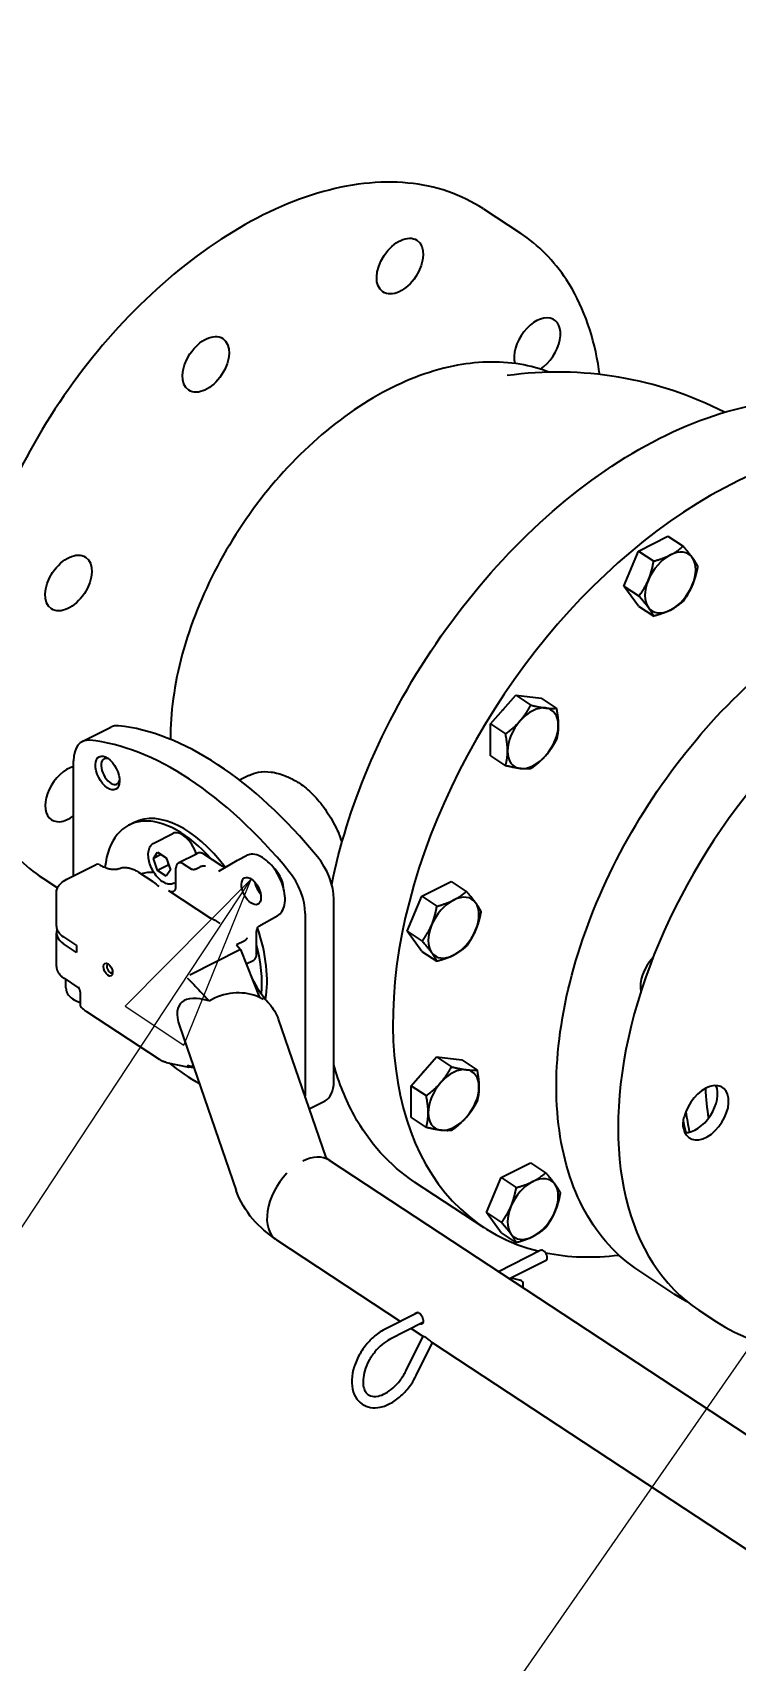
# Model space of a CAD drawing. Header units: millimetres. Extents: x 0 to 14850, y -38768 to 10500.
# Drawn here: x 5028 to 5278, y 4926 to 5505 of the extents above; entities that cross this region are included whole.
import ezdxf

# ---------------------------------------------------------------- set-up
doc = ezdxf.new("R2010")
doc.units = ezdxf.units.MM
doc.header["$LTSCALE"] = 25
for name, color, linetype, lineweight in [('Dimension', 7, 'Continuous', 18), ('Symbol', 7, 'Continuous', 18), ('Visible', 7, 'Continuous', 25)]:
    doc.layers.add(name, color=color, linetype=linetype, lineweight=lineweight)
doc.styles.add('Title', font='arial.ttf')
doc.dimstyles.new('Default - Method 2b', dxfattribs={"dimscale": 25, "dimtxt": 3, "dimasz": 2.5, "dimexe": 3, "dimexo": 0.5, "dimgap": 0.7, "dimtad": 0, "dimtoh": 1, "dimdec": 1, "dimrnd": 1e-08, "dimtxsty": 'Title', "dimcen": 0.09, "dimdle": 10, "dimclrd": 256, "dimclre": 256, "dimclrt": 7, "dimadec": 0, "dimazin": 2, "dimtfac": 0.833333, "dimtdec": 1, "dimtmove": 0, "dimatfit": 3, "dimfxl": 1, "dimtolj": 1, "dimlwd": -1, "dimlwe": -1, "dimarcsym": 0})

# ---------------------------------------------------------------- blocks, each defined once
blk = doc.blocks.new('Balloon3')
at = {"layer": 'Symbol'}
for p, q in [((204.213, 208.156), (202.419, 206.345)), ((202.836, 206.07), (204.213, 208.156)), ((203.253, 205.794), (204.213, 208.156)), ((202.419, 206.345), (203.253, 205.794)), ((202.836, 206.07), (181.07, 173.081))]:
    blk.add_line(p, q, dxfattribs=at)
at = {"layer": 'Symbol', "flags": 128}
blk.add_lwpolyline([(203.253, 205.794), (204.213, 208.156), (202.419, 206.345), (203.253, 205.794)], dxfattribs=at)
at = {"layer": 'Symbol'}
blk.add_solid([(203.253, 205.794), (204.213, 208.156), (202.419, 206.345), (203.253, 205.794)], dxfattribs=at)
blk = doc.blocks.new('Balloon4')
at = {"layer": 'Symbol'}
blk.add_line((213.565, 204.766), (181.143, 158.091), dxfattribs=at)
blk = doc.blocks.new('*D49')
at = {"layer": 'Defpoints', "color": 0, "transparency": 16777216}
for p in [(4831.73, 7436.95), (822.51, 7008.3), (6810.47, 6798.71), (3823.37, -38768.17)]:
    blk.add_point(p, dxfattribs=at)
at = {"layer": 'Dimension', "transparency": 16777216}
for p, q in [((821.69, 7020.77), (795.27, 7423.8)), ((6811.28, 6811.18), (6851.44, 7423.8))]:
    blk.add_line(p, q, dxfattribs=at)
blk.add_arc((3823.37, -38768.17), 46216.12, 86.326873, 93.673151, dxfattribs=at)
for points in [[(863.22, 7342.61), (861.87, 7363.4), (800.18, 7348.96)], [(6784.84, 7363.4), (6783.5, 7342.62), (6846.54, 7348.96)]]:
    blk.add_solid(points, dxfattribs=at)
at = {"layer": 'Dimension', "color": 7, "transparency": 16777216, "insert": (3778.88, 7465.45), "char_height": 75, "attachment_point": 7, "style": 'Title'}
blk.add_mtext('\\A1;8°', dxfattribs=at)

msp = doc.modelspace()

# ---------------------------------------------------------------- linework, layer by layer
at = {"layer": 'Visible'}
for p, q in [((5187.86, 5442.24), (5201.04, 5433.56)), ((5243.08, 5320.5), (5253.5, 5325.78)), ((5253.5, 5325.78), (5258.86, 5322.25)), ((5237.87, 5308.07), (5243.08, 5320.5)), ((5243.08, 5320.5), (5248.44, 5316.97)), ((5243.08, 5300.91), (5237.87, 5308.07)), ((5237.87, 5308.07), (5243.23, 5304.54)), ((5243.08, 5300.91), (5248.44, 5297.38)), ((5190.4, 5259.05), (5199.42, 5269.27)), ((5199.42, 5269.27), (5208.44, 5268.18)), ((5199.42, 5269.27), (5204.78, 5265.74)), ((5208.44, 5268.18), (5213.8, 5264.65)), ((5045.23, 5252.78), (5055.38, 5257.92)), ((5190.4, 5247.73), (5190.4, 5259.05)), ((5190.4, 5259.05), (5195.76, 5255.52)), ((5042.12, 5205.02), (5042.12, 5245.91)), ((5190.4, 5247.73), (5195.76, 5244.2)), ((5104.48, 5240.77), (5101.14, 5239.07)), ((5063.72, 5224.05), (5061.87, 5223.11)), ((5070.69, 5216.67), (5077.46, 5220.09)), ((5070.51, 5211.16), (5072.03, 5213.42)), ((5073.31, 5212.58), (5070.51, 5211.16)), ((5072.03, 5206.89), (5070.51, 5211.16)), ((5072.03, 5213.42), (5075.07, 5211.41)), ((5075.07, 5211.41), (5076.6, 5207.15)), ((5079.35, 5209.6), (5086.11, 5213.03)), ((5094.6, 5208.71), (5088.47, 5212.74)), ((5100.65, 5210.71), (5103.66, 5212.23)), ((5039.69, 5203.79), (5050.21, 5209.12)), ((5065.24, 5206.34), (5070.35, 5202.98)), ((5075.79, 5208.79), (5072.03, 5206.89)), ((5075.07, 5204.88), (5072.03, 5206.89)), ((5076.6, 5207.15), (5075.07, 5204.88)), ((5078.52, 5201.36), (5078.52, 5207.77)), ((5081.15, 5209.3), (5084.02, 5207.41)), ((5085.43, 5207.36), (5087.16, 5208.24)), ((5093.8, 5206.74), (5100.44, 5210.6)), ((5031.14, 5204.2), (5036.41, 5200.73)), ((5036.07, 5187.13), (5036.07, 5199.3)), ((5036.97, 5200.36), (5036.97, 5200.36)), ((5075.88, 5199.83), (5090.82, 5189.99)), ((5077.92, 5202.39), (5078.52, 5202.7)), ((5166, 5197.76), (5176.41, 5203.03)), ((5176.41, 5203.03), (5181.77, 5199.5)), ((5134.68, 5131.91), (5134.68, 5196.79)), ((5160.79, 5185.32), (5166, 5197.76)), ((5166, 5197.76), (5171.35, 5194.23)), ((5108.07, 5187.08), (5114.71, 5190.93)), ((5124.53, 5191.65), (5124.53, 5126.77)), ((5036.07, 5172.84), (5036.07, 5184.68)), ((5038.55, 5183.33), (5043.21, 5180.26)), ((5102.75, 5181.77), (5100.11, 5180.44)), ((5107.22, 5177.21), (5107.22, 5184.8)), ((5166, 5178.16), (5160.79, 5185.32)), ((5160.79, 5185.32), (5166.15, 5181.79)), ((5043.21, 5177.81), (5038.55, 5180.88)), ((5101.53, 5178.86), (5083.48, 5169.73)), ((5100.11, 5180.44), (5101.53, 5178.86)), ((5101.53, 5178.86), (5108.23, 5161.8)), ((5166, 5178.16), (5171.35, 5174.63)), ((5103.56, 5173.68), (5106.04, 5174.94)), ((5038.76, 5168.58), (5044.03, 5165.11)), ((5039.42, 5165.17), (5039.42, 5168.14)), ((5044.49, 5163.72), (5044.49, 5158.91)), ((5072.71, 5139.7), (5046.85, 5156.72)), ((5114.94, 5154.04), (5131.88, 5104.87)), ((5079.78, 5151.7), (5099.95, 5093.17)), ((5075.09, 5138.66), (5083.09, 5137)), ((5162.18, 5130.4), (5171.2, 5140.63)), ((5171.2, 5140.63), (5176.56, 5137.1)), ((5171.2, 5140.63), (5180.23, 5139.54)), ((5180.23, 5139.54), (5185.59, 5136.01)), ((5162.18, 5130.4), (5167.54, 5126.87)), ((5162.18, 5119.09), (5162.18, 5130.4)), ((5125.91, 5122.17), (5131.57, 5125.04)), ((5162.18, 5119.09), (5167.54, 5115.56)), ((5132.02, 5104.46), (5132.02, 5104.46)), ((5133.03, 5103.91), (5520.06, 4849.11)), ((5194.21, 5097.69), (5204.63, 5102.96)), ((5204.63, 5102.96), (5209.99, 5099.43)), ((5163.27, 5096.26), (5188, 5079.98)), ((5189, 5085.25), (5194.21, 5097.69)), ((5194.21, 5097.69), (5199.57, 5094.16)), ((5189, 5085.25), (5194.36, 5081.72)), ((5194.21, 5078.09), (5189, 5085.25)), ((5194.21, 5078.09), (5199.57, 5074.56)), ((5114.33, 5075.52), (5158.35, 5046.54)), ((5208.33, 5071.85), (5193.3, 5064.24)), ((5210.14, 5068.28), (5197.15, 5061.7)), ((5198.7, 5061.85), (5201.01, 5061.24)), ((5255.64, 5056.4), (5243.12, 5064.64)), ((5164.66, 5049.74), (5152.7, 5043.68)), ((5264.54, 5050.54), (5270.81, 5046.41)), ((5166.38, 5046.12), (5154.5, 5040.11)), ((5162.19, 5044.01), (5166.37, 5041.26)), ((5160.39, 5029.08), (5166.42, 5041.36)), ((5163.98, 5027.32), (5169.73, 5039.04)), ((5169.64, 5039.1), (5501.36, 4820.71))]:
    msp.add_line(p, q, dxfattribs=at)
for centre, radius, start, end in [((5214.33, 5254.2), 130, 62.86783, 97.97574), ((5050.67, 5208.23), 1, 59.06492, 116.85363)]:
    msp.add_arc(centre, radius, start, end, dxfattribs=at)
for centre, major_axis, ratio in [((5158.2, 5421.89), (6.05, 9.19), 0.61388), ((5089.15, 5386.93), (6.05, 9.19), 0.61388), ((5040.32, 5309.18), (6.05, 9.19), 0.61388), ((5054.19, 5241.61), (2.94, -5.8), 0.538347), ((5105.32, 5199.62), (2.37, -4.68), 0.538347), ((5054.38, 5171.68), (1.13, -2.23), 0.538347)]:
    msp.add_ellipse(centre, major_axis=major_axis, ratio=ratio, dxfattribs=at)
for centre, major_axis, ratio, start_param, end_param in [((5207.03, 5393.59), (6.05, 9.19), 0.61388, 4.094511, 8.931718), ((5275.98, 5213.62), (87.98, 133.64), 0.61388, 5.801185, 9.641031), ((5254.36, 5309.35), (6.6, 10.02), 0.61388, 6.05633, 7.103528), ((5342.9, 5169.56), (78.36, 119.02), 0.61388, 0, 3.141593), ((5254.36, 5309.35), (-6.6, -10.02), 0.61388, 3.961935, 5.009133), ((5254.36, 5309.35), (6.6, 10.02), 0.61388, 5.009133, 6.05633), ((5254.36, 5309.35), (-6.6, -10.02), 0.61388, 5.009133, 6.05633), ((5254.36, 5309.35), (6.6, 10.02), 0.61388, 3.961935, 5.009133), ((5254.36, 5309.35), (-6.6, -10.02), 0.61388, 6.05633, 7.103528), ((5198.89, 5258.3), (6.05, 9.19), 0.61388, 1.322616, 1.365266), ((5205.49, 5253.96), (6.6, 10.02), 0.61388, 0.296744, 1.343941), ((5205.49, 5253.96), (6.6, 10.02), 0.61388, 5.532732, 6.579929), ((5062.16, 5244.54), (-6.78, 13.38), 0.538347, 5.954237, 6.283185), ((5093.48, 5138.41), (-58.72, 115.98), 0.538347, 5.10265, 5.954237), ((5205.49, 5253.96), (-6.6, -10.02), 0.61388, 4.485534, 5.532732), ((5205.49, 5253.96), (6.6, 10.02), 0.61388, 4.485534, 5.532732), ((5052.01, 5239.4), (-6.78, 13.38), 0.538347, 5.954237, 7.09924), ((5083.33, 5133.27), (-58.72, 115.98), 0.538347, 5.10265, 5.954237), ((5055.27, 5242.16), (-2.28, 4.51), 0.538347, 5.752471, 9.955492), ((5205.49, 5253.96), (-6.6, -10.02), 0.61388, 5.532732, 6.579929), ((5205.49, 5253.96), (-6.6, -10.02), 0.61388, 0.296744, 1.343941), ((5040.32, 5234.19), (-6.05, -9.19), 0.61388, 3.742796, 7.322667), ((5082.92, 5186.13), (-19.2, 37.92), 0.538347, 5.040112, 6.283185), ((5081.07, 5185.2), (-19.2, 37.92), 0.538347, 5.163848, 6.967725), ((5081.07, 5212.96), (-3.61, 7.14), 0.538347, 4.431906, 6.283185), ((5124.79, 5203.3), (-6.78, 13.38), 0.538347, 3.957647, 5.10265), ((5076.93, 5183.1), (-11.29, 22.3), 0.538347, 5.910435, 6.233977), ((5081.15, 5206.03), (-1.81, 3.57), 0.538347, 5.528443, 7.09924), ((5112.46, 5203.24), (2.94, -5.8), 0.538347, 0.89625, 2.245343), ((5114.64, 5198.16), (6.78, -13.38), 0.538347, 0.816054, 1.961057), ((5040.14, 5202.9), (-0.452, 0.892), 0.538347, 0, 0.006146), ((5075.88, 5203.1), (1.81, -3.57), 0.538347, 5.528443, 7.09924), ((5109.83, 5201.91), (2.37, -4.68), 0.538347, 4.248924, 5.175854), ((5177.27, 5186.6), (-6.6, -10.02), 0.61388, 3.961935, 5.009133), ((5177.27, 5186.6), (6.6, 10.02), 0.61388, 6.05633, 7.103528), ((5177.27, 5186.6), (6.6, 10.02), 0.61388, 5.009133, 6.05633), ((5046.07, 5184.68), (-10, 0), 0.57735, 6.069429, 7.003123), ((5046.07, 5187.13), (-10, 0), 0.57735, 0, 0.719938), ((5082.92, 5186.13), (19.2, -37.92), 0.538347, 0.614454, 1.313636), ((5177.27, 5186.6), (-6.6, -10.02), 0.61388, 5.009133, 6.05633), ((5177.27, 5186.6), (6.6, 10.02), 0.61388, 3.961935, 5.009133), ((5054.38, 5171.68), (7.68, -15.17), 0.538347, 3.869297, 4.045997), ((5081.07, 5185.2), (19.2, -37.92), 0.538347, 0.705631, 1.184029), ((5177.27, 5186.6), (-6.6, -10.02), 0.61388, 6.05633, 7.103528), ((5055.04, 5172.02), (-0.73, 1.45), 0.538347, 5.885161, 9.822802), ((5251.97, 5169.84), (6.05, 9.19), 0.61388, 1.300972, 2.604062), ((5101.39, 5141.17), (21.21, -18.46), 0.393603, 2.416168, 3.74088), ((5098.56, 5149.38), (16.07, 5.54), 0.80081, 1.759005, 1.816881), ((5098.56, 5149.38), (16.07, 5.54), 0.80081, 0.682993, 1.759005), ((5098.56, 5149.38), (16.07, 5.54), 0.80081, 0.5748, 0.682993), ((5081.07, 5185.2), (19.2, -37.92), 0.538347, 0.658821, 0.658838), ((5082.92, 5186.13), (19.2, -37.92), 0.538347, 0.594283, 0.59431), ((5082.92, 5186.13), (19.2, -37.92), 0.538347, 0.601421, 0.601497), ((5083.33, 5239.41), (-58.72, 115.98), 0.538347, 2.301451, 2.428731), ((5083.48, 5137.94), (-0.513, -0.895), 0.613924, 5.646067, 6.547915), ((5170.68, 5129.66), (6.05, 9.19), 0.61388, 1.322616, 1.365266), ((5177.27, 5125.32), (6.6, 10.02), 0.61388, 0.296744, 1.343941), ((5177.27, 5125.32), (6.6, 10.02), 0.61388, 5.532732, 6.579929), ((5124.79, 5138.42), (6.78, -13.38), 0.538347, 0, 0.816054), ((5177.27, 5125.32), (-6.6, -10.02), 0.61388, 4.485534, 5.532732), ((5177.27, 5125.32), (6.6, 10.02), 0.61388, 4.485534, 5.532732), ((5267.03, 5120.77), (5.91, 8.98), 0.61388, 2.553963, 8.386172), ((5263.08, 5123.38), (-5.91, -8.98), 0.61388, 0.367047, 2.774546), ((5114.64, 5133.28), (6.78, -13.38), 0.538347, 0.770091, 0.816054), ((5177.27, 5125.32), (-6.6, -10.02), 0.61388, 5.532732, 6.579929), ((5177.27, 5125.32), (-6.6, -10.02), 0.61388, 0.296744, 1.343941), ((5338.95, 5172.16), (-58.29, -88.54), 0.61388, 5.658876, 5.752939), ((5337.3, 5173.25), (-58.29, -88.54), 0.61388, 5.719389, 5.769879), ((5123.68, 5089.72), (9.35, 14.2), 0.61388, 0, 0.820159), ((5123.68, 5089.72), (-9.35, -14.2), 0.61388, 4.424042, 6.283185), ((5205.49, 5086.53), (-6.6, -10.02), 0.61388, 3.961935, 5.009133), ((5205.49, 5086.53), (6.6, 10.02), 0.61388, 6.05633, 7.103528), ((5205.49, 5086.53), (6.6, 10.02), 0.61388, 5.009133, 6.05633), ((5116.02, 5098.7), (-16.07, -5.54), 0.80081, 0, 0.000013), ((5205.49, 5086.53), (-6.6, -10.02), 0.61388, 5.009133, 6.05633), ((5205.49, 5086.53), (6.6, 10.02), 0.61388, 3.961935, 5.009133), ((5205.49, 5086.53), (-6.6, -10.02), 0.61388, 6.05633, 7.103528), ((5209.24, 5070.06), (0.9, -1.78), 0.538347, 0, 3.141593), ((5275.98, 5213.62), (-87.98, -133.64), 0.61388, 0.23914, 0.482), ((5200.5, 5059.3), (0.51, 1.93), 0.773094, 4.538053, 6.283185)]:
    msp.add_ellipse(centre, major_axis=major_axis, ratio=ratio, start_param=start_param, end_param=end_param, dxfattribs=at)
for points, knots in [([(5187.86, 5442.24), (5180.06, 5447.38), (5170.94, 5450.49), (5150.95, 5452.39), (5140.05, 5451.14), (5117.55, 5444.39), (5105.93, 5438.85), (5083.21, 5424.03), (5072.11, 5414.76), (5051.56, 5393.43), (5042.11, 5381.39), (5025.8, 5355.74), (5018.94, 5342.14), (5008.52, 5314.74), (5004.95, 5300.95), (5001.48, 5274.57), (5001.58, 5261.97), (5005.48, 5239.27), (5009.27, 5229.16), (5019.17, 5214.05), (5024.7, 5208.44), (5031.14, 5204.2)], [2.32125, 2.32125, 2.32125, 2.32125, 2.635804, 2.635804, 2.953828, 2.953828, 3.274973, 3.274973, 3.596545, 3.596545, 3.917929, 3.917929, 4.239227, 4.239227, 4.560641, 4.560641, 4.882223, 4.882223, 5.203106, 5.203106, 5.462843, 5.462843, 5.462843, 5.462843]), ([(5229.23, 5383.35), (5229.06, 5384.63), (5228.86, 5385.9), (5226.7, 5398.49), (5222.91, 5408.61), (5213.01, 5423.72), (5207.48, 5429.33), (5201.04, 5433.56)], [7.9883144, 7.9883144, 7.9883144, 7.9883144, 8.0238156, 8.0238156, 8.3446985, 8.3446985, 8.6044354, 8.6044354, 8.6044354, 8.6044354]), ([(5211.2, 5384.17), (5207.87, 5385.44), (5204.41, 5386.38), (5193.17, 5388.27), (5185.14, 5387.96), (5168.1, 5384.47), (5159.07, 5380.91), (5141.2, 5370.82), (5132.38, 5364.14), (5116.1, 5348.53), (5108.63, 5339.61), (5095.73, 5320.42), (5090.28, 5310.16), (5081.91, 5289.18), (5078.99, 5278.46), (5076.9, 5263.12), (5076.56, 5258.32), (5076.56, 5253.6)], [2.454755, 2.454755, 2.454755, 2.454755, 2.585602, 2.585602, 2.870907, 2.870907, 3.195167, 3.195167, 3.536006, 3.536006, 3.876149, 3.876149, 4.214824, 4.214824, 4.554736, 4.554736, 4.712368, 4.712368, 4.712368, 4.712368]), ([(5133.95, 5201.92), (5136.66, 5215.48), (5140.99, 5229.42), (5153.21, 5258.51), (5161.45, 5273.6), (5180.67, 5301.8), (5191.66, 5314.9), (5215.28, 5337.81), (5227.92, 5347.6), (5253.59, 5362.88), (5266.61, 5368.36), (5291.73, 5374.41), (5303.83, 5374.99), (5323.79, 5371.5), (5332.02, 5368.29), (5339.24, 5363.53)], [1.807741, 1.807741, 1.807741, 1.807741, 2.096154, 2.096154, 2.417385, 2.417385, 2.738541, 2.738541, 3.059799, 3.059799, 3.381208, 3.381208, 3.701997, 3.701997, 3.961935, 3.961935, 3.961935, 3.961935]), ([(5243.12, 5064.64), (5235.32, 5069.78), (5228.85, 5076.91), (5219.16, 5094.49), (5215.98, 5104.98), (5213.23, 5128.3), (5213.71, 5141.17), (5218.29, 5167.9), (5222.41, 5181.77), (5233.85, 5209.09), (5241.16, 5222.54), (5258.26, 5247.68), (5268.04, 5259.36), (5289.08, 5279.78), (5300.35, 5288.52), (5323.24, 5302.15), (5334.88, 5307.05), (5357.33, 5312.45), (5368.16, 5312.97), (5386.02, 5309.82), (5393.37, 5306.94), (5399.83, 5302.69)], [0.820343, 0.820343, 0.820343, 0.820343, 1.133135, 1.133135, 1.450457, 1.450457, 1.77196, 1.77196, 2.09406, 2.09406, 2.415909, 2.415909, 2.737644, 2.737644, 3.059533, 3.059533, 3.381644, 3.381644, 3.702807, 3.702807, 3.961935, 3.961935, 3.961935, 3.961935]), ([(5104.48, 5240.77), (5105.5, 5241.28), (5106.61, 5241.66), (5109.24, 5242.13), (5110.79, 5242.16), (5114.02, 5241.73), (5115.7, 5241.27), (5118.62, 5240.1), (5119.86, 5239.49), (5121.08, 5238.79)], [8.933859, 8.933859, 8.933859, 8.933859, 9.549468, 9.549468, 10.284108, 10.284108, 11.018747, 11.018747, 11.555001, 11.555001, 11.555001, 11.555001]), ([(5121.08, 5238.79), (5121.53, 5238.53), (5121.98, 5238.26), (5124.04, 5236.9), (5125.66, 5235.57), (5128.76, 5232.45), (5130.24, 5230.66), (5132.97, 5226.73), (5134.23, 5224.59), (5135.73, 5221.61), (5136.09, 5220.84), (5136.44, 5220.07)], [-12.030169, -12.030169, -12.030169, -12.030169, -11.831688, -11.831688, -11.092097, -11.092097, -10.352506, -10.352506, -9.612916, -9.612916, -9.362657, -9.362657, -9.362657, -9.362657]), ([(5077.92, 5202.39), (5077.5, 5202.18), (5077.03, 5202.07), (5076.04, 5202.05), (5075.51, 5202.15), (5074.38, 5202.57), (5073.78, 5202.93), (5072.61, 5203.85), (5072.04, 5204.42), (5071.01, 5205.72), (5070.54, 5206.43), (5069.75, 5207.94), (5069.43, 5208.73), (5068.94, 5210.31), (5068.78, 5211.1), (5068.65, 5212.63), (5068.69, 5213.37), (5068.99, 5214.7), (5069.25, 5215.31), (5069.92, 5216.16), (5070.28, 5216.46), (5070.69, 5216.67)], [5.528443, 5.528443, 5.528443, 5.528443, 5.778055, 5.778055, 6.056718, 6.056718, 6.38735, 6.38735, 6.731718, 6.731718, 7.071171, 7.071171, 7.408087, 7.408087, 7.746804, 7.746804, 8.09052, 8.09052, 8.426544, 8.426544, 8.670036, 8.670036, 8.670036, 8.670036]), ([(5088.47, 5212.74), (5088.33, 5212.83), (5088.19, 5212.91), (5087.9, 5213.05), (5087.75, 5213.11), (5087.44, 5213.19), (5087.28, 5213.22), (5086.94, 5213.24), (5086.77, 5213.23), (5086.44, 5213.16), (5086.27, 5213.11), (5086.11, 5213.03)], [3.1415927, 3.1415927, 3.1415927, 3.1415927, 3.292541, 3.292541, 3.4434894, 3.4434894, 3.5944378, 3.5944378, 3.7453862, 3.7453862, 3.8963346, 3.8963346, 3.8963346, 3.8963346]), ([(5114.71, 5190.93), (5115.31, 5191.28), (5115.82, 5191.78), (5116.66, 5193.06), (5116.97, 5193.86), (5117.34, 5195.71), (5117.38, 5196.78), (5117.18, 5199.05), (5116.93, 5200.25), (5116.19, 5202.63), (5115.7, 5203.82), (5114.51, 5206.07), (5113.82, 5207.14), (5112.3, 5209.07), (5111.47, 5209.92), (5109.74, 5211.33), (5108.83, 5211.89), (5107.02, 5212.59), (5106.12, 5212.76), (5104.69, 5212.63), (5104.15, 5212.48), (5103.66, 5212.23)], [0.785398, 0.785398, 0.785398, 0.785398, 1.053815, 1.053815, 1.353886, 1.353886, 1.686768, 1.686768, 2.022226, 2.022226, 2.35427, 2.35427, 2.685168, 2.685168, 3.017673, 3.017673, 3.353621, 3.353621, 3.683341, 3.683341, 3.896335, 3.896335, 3.896335, 3.896335]), ([(5051.18, 5209.08), (5051.74, 5208.75), (5052.29, 5208.46), (5053.37, 5207.99), (5053.9, 5207.8), (5054.93, 5207.52), (5055.43, 5207.44), (5056.37, 5207.35), (5056.83, 5207.36), (5057.69, 5207.46), (5058.09, 5207.56), (5058.48, 5207.7)], [0.0476371, 0.0476371, 0.0476371, 0.0476371, 0.1760523, 0.1760523, 0.3044675, 0.3044675, 0.4328827, 0.4328827, 0.5612979, 0.5612979, 0.6897132, 0.6897132, 0.6897132, 0.6897132]), ([(5058.48, 5207.7), (5058.88, 5207.85), (5059.31, 5207.94), (5060.19, 5208.04), (5060.64, 5208.03), (5061.55, 5207.93), (5062.01, 5207.83), (5062.93, 5207.54), (5063.4, 5207.36), (5064.32, 5206.91), (5064.78, 5206.64), (5065.24, 5206.34)], [2.4518795, 2.4518795, 2.4518795, 2.4518795, 2.5898221, 2.5898221, 2.7277648, 2.7277648, 2.8657074, 2.8657074, 3.00365, 3.00365, 3.1415927, 3.1415927, 3.1415927, 3.1415927]), ([(5085.43, 5207.36), (5085.34, 5207.31), (5085.21, 5207.27), (5084.98, 5207.22), (5084.83, 5207.21), (5084.58, 5207.22), (5084.44, 5207.24), (5084.22, 5207.31), (5084.1, 5207.36), (5084.02, 5207.41)], [0.2964266, 0.2964266, 0.2964266, 0.2964266, 0.3334305, 0.3334305, 0.3704676, 0.3704676, 0.4075425, 0.4075425, 0.4446451, 0.4446451, 0.4446451, 0.4446451]), ([(5089.08, 5208.46), (5089.08, 5208.46), (5089.08, 5208.46), (5088.83, 5208.47), (5088.55, 5208.48), (5088.04, 5208.46), (5087.86, 5208.44), (5087.49, 5208.37), (5087.31, 5208.31), (5087.16, 5208.24)], [-0.0004371, -0.0004371, -0.0004371, -0.0004371, 0, 0, 0.0746683, 0.0746683, 0.1376653, 0.1376653, 0.2157762, 0.2157762, 0.2157762, 0.2157762]), ([(5093.75, 5206.72), (5093.75, 5206.72), (5093.76, 5206.72), (5093.76, 5206.72), (5093.77, 5206.72), (5093.77, 5206.73), (5093.78, 5206.73), (5093.78, 5206.73), (5093.79, 5206.74), (5093.79, 5206.74), (5093.8, 5206.74), (5093.8, 5206.74)], [0.75474192, 0.75474192, 0.75474192, 0.75474192, 0.76087317, 0.76087317, 0.76700442, 0.76700442, 0.77313567, 0.77313567, 0.77926692, 0.77926692, 0.78539816, 0.78539816, 0.78539816, 0.78539816]), ([(5096.17, 5208.12), (5096.16, 5208.12), (5096.14, 5208.12), (5095.99, 5208.13), (5095.84, 5208.15), (5095.52, 5208.24), (5095.35, 5208.3), (5094.98, 5208.47), (5094.79, 5208.58), (5094.6, 5208.71)], [5.8108417, 5.8108417, 5.8108417, 5.8108417, 5.8303402, 5.8303402, 5.9812885, 5.9812885, 6.1322369, 6.1322369, 6.2831853, 6.2831853, 6.2831853, 6.2831853]), ([(5100.44, 5210.6), (5100.46, 5210.6), (5100.47, 5210.61), (5100.5, 5210.63), (5100.51, 5210.63), (5100.54, 5210.65), (5100.55, 5210.66), (5100.58, 5210.67), (5100.6, 5210.68), (5100.62, 5210.69), (5100.64, 5210.7), (5100.65, 5210.71)], [2.35619449, 2.35619449, 2.35619449, 2.35619449, 2.36232574, 2.36232574, 2.36845699, 2.36845699, 2.37458823, 2.37458823, 2.38071948, 2.38071948, 2.38685073, 2.38685073, 2.38685073, 2.38685073]), ([(5036.08, 5199.29), (5036.08, 5199.79), (5036.21, 5200.3), (5036.7, 5201.33), (5037.09, 5201.85), (5038.15, 5202.87), (5038.87, 5203.37), (5039.69, 5203.79)], [0, 0, 0, 0, 0.2463995, 0.2463995, 0.5206914, 0.5206914, 0.8384338, 0.8384338, 0.8384338, 0.8384338]), ([(5070.35, 5202.98), (5070.44, 5202.92), (5070.52, 5202.86), (5071.25, 5202.35), (5071.86, 5201.8), (5072.42, 5201.23)], [-0.3810212, -0.3810212, -0.3810212, -0.3810212, -0.3383364, -0.3383364, 0, 0, 0, 0]), ([(5092.78, 5188.99), (5092.69, 5189.04), (5092.6, 5189.08), (5092.08, 5189.35), (5091.68, 5189.53), (5091.35, 5189.7)], [1.06544611, 1.06544611, 1.06544611, 1.06544611, 1.08193327, 1.08193327, 1.15555898, 1.15555898, 1.15555898, 1.15555898]), ([(5102.75, 5181.77), (5102.86, 5181.83), (5102.97, 5181.9), (5103.15, 5182.05), (5103.25, 5182.13), (5103.45, 5182.34), (5103.52, 5182.43), (5103.69, 5182.64), (5103.76, 5182.74), (5103.79, 5182.8)], [0.000001, 0.000001, 0.000001, 0.000001, 0.0441239, 0.0441239, 0.0749422, 0.0749422, 0.096024, 0.096024, 0.1224455, 0.1224455, 0.1224455, 0.1224455]), ([(5103.79, 5182.8), (5103.8, 5182.82), (5103.82, 5182.84), (5103.83, 5182.86), (5103.84, 5182.88), (5103.86, 5182.9), (5103.87, 5182.93)], [-0.01431106, -0.01431106, -0.01431106, -0.01431106, -0.00693373, -0.00693373, -0.00693373, 0.0005258, 0.0005258, 0.0005258, 0.0005258]), ([(5107.22, 5184.8), (5107.22, 5185.05), (5107.23, 5185.29), (5107.29, 5185.73), (5107.34, 5185.93), (5107.45, 5186.29), (5107.52, 5186.44), (5107.66, 5186.7), (5107.74, 5186.8), (5107.9, 5186.97), (5107.98, 5187.03), (5108.07, 5187.08)], [1.5707963, 1.5707963, 1.5707963, 1.5707963, 1.727876, 1.727876, 1.8849556, 1.8849556, 2.0420352, 2.0420352, 2.1991149, 2.1991149, 2.3561945, 2.3561945, 2.3561945, 2.3561945]), ([(5106.04, 5174.94), (5106.21, 5175.03), (5106.37, 5175.14), (5106.64, 5175.4), (5106.75, 5175.54), (5106.93, 5175.85), (5107, 5176.01), (5107.12, 5176.34), (5107.15, 5176.51), (5107.2, 5176.86), (5107.22, 5177.03), (5107.22, 5177.21)], [0.7547419, 0.7547419, 0.7547419, 0.7547419, 0.9179528, 0.9179528, 1.0811637, 1.0811637, 1.2443746, 1.2443746, 1.4075854, 1.4075854, 1.5707963, 1.5707963, 1.5707963, 1.5707963]), ([(5036.07, 5172.84), (5036.07, 5172.51), (5036.12, 5172.18), (5036.28, 5171.53), (5036.4, 5171.21), (5036.71, 5170.61), (5036.9, 5170.32), (5037.34, 5169.77), (5037.59, 5169.51), (5038.14, 5169.02), (5038.43, 5168.79), (5038.76, 5168.58)], [2.421655, 2.421655, 2.421655, 2.421655, 2.5656425, 2.5656425, 2.7096301, 2.7096301, 2.8536176, 2.8536176, 2.9976051, 2.9976051, 3.1415927, 3.1415927, 3.1415927, 3.1415927]), ([(5039.42, 5165.17), (5039.42, 5164.6), (5039.55, 5164.04), (5040.04, 5162.96), (5040.43, 5162.44), (5041.44, 5161.47), (5042.1, 5161.02), (5043.35, 5160.41), (5043.91, 5160.19), (5044.49, 5160.02)], [2.421655, 2.421655, 2.421655, 2.421655, 2.678739, 2.678739, 2.96049, 2.96049, 3.287452, 3.287452, 3.514378, 3.514378, 3.514378, 3.514378]), ([(5044.49, 5163.72), (5044.49, 5163.92), (5044.43, 5164.2), (5044.23, 5164.8), (5044.01, 5165.22), (5043.83, 5165.56)], [-0.194026, -0.194026, -0.194026, -0.194026, -0.1175628, -0.1175628, 0, 0, 0, 0]), ([(5044.03, 5165.11), (5044.04, 5165.1), (5044.05, 5165.1), (5044.06, 5165.09), (5044.07, 5165.08), (5044.08, 5165.07), (5044.08, 5165.06), (5044.09, 5165.06), (5044.09, 5165.05), (5044.1, 5165.05), (5044.1, 5165.04), (5044.1, 5165.04)], [0.8203425, 0.8203425, 0.8203425, 0.8203425, 0.8905527, 0.8905527, 0.9607628, 0.9607628, 1.030973, 1.030973, 1.1011832, 1.1011832, 1.1713933, 1.1713933, 1.1713933, 1.1713933]), ([(5082.73, 5168.48), (5082.73, 5168.48), (5082.73, 5168.48), (5082.73, 5168.49), (5082.73, 5168.49), (5082.74, 5168.49), (5082.74, 5168.49), (5082.75, 5168.49), (5082.75, 5168.49), (5082.79, 5168.47), (5082.82, 5168.44), (5082.97, 5168.32), (5083.11, 5168.19), (5083.91, 5167.41), (5085.18, 5166.07), (5087.49, 5163.6), (5089.02, 5161.95), (5090.34, 5160.52)], [-1.257581, -1.257581, -1.257581, -1.257581, -1.253921, -1.253921, -1.250233, -1.250233, -1.244328, -1.244328, -1.230584, -1.230584, -1.192481, -1.192481, -1.106697, -1.106697, -0.63649, -0.63649, 0, 0, 0, 0]), ([(5104.96, 5170.12), (5105.04, 5169.93), (5105.11, 5169.74), (5105.32, 5169.26), (5105.44, 5168.98), (5105.84, 5168.12), (5106.13, 5167.55), (5106.98, 5165.97), (5107.59, 5164.98), (5109.33, 5162.39), (5110.53, 5160.87), (5111.75, 5159.46)], [0, 0, 0, 0, 0.064071, 0.064071, 0.157132, 0.157132, 0.347324, 0.347324, 0.70411, 0.70411, 1.333781, 1.333781, 1.333781, 1.333781]), ([(5044.49, 5158.91), (5044.49, 5158.81), (5044.51, 5158.7), (5044.57, 5158.57), (5044.61, 5158.52), (5044.65, 5158.48)], [-0.15008508, -0.15008508, -0.15008508, -0.15008508, -0.11170252, -0.11170252, -0.08697945, -0.08697945, -0.08697945, -0.08697945]), ([(5044.64, 5158.48), (5044.79, 5158.35), (5044.93, 5158.22), (5045.22, 5157.96), (5045.37, 5157.83), (5045.66, 5157.59), (5045.81, 5157.48), (5046.1, 5157.25), (5046.25, 5157.14), (5046.55, 5156.92), (5046.7, 5156.82), (5046.85, 5156.72)], [6.0573726, 6.0573726, 6.0573726, 6.0573726, 6.1025351, 6.1025351, 6.1476977, 6.1476977, 6.1928602, 6.1928602, 6.2380228, 6.2380228, 6.2831853, 6.2831853, 6.2831853, 6.2831853]), ([(5075.09, 5138.66), (5074.93, 5138.69), (5074.77, 5138.73), (5074.45, 5138.83), (5074.29, 5138.89), (5073.97, 5139.01), (5073.81, 5139.08), (5073.49, 5139.24), (5073.34, 5139.32), (5073.02, 5139.5), (5072.87, 5139.59), (5072.71, 5139.7)], [5.9341195, 5.9341195, 5.9341195, 5.9341195, 6.0039326, 6.0039326, 6.0737458, 6.0737458, 6.143559, 6.143559, 6.2133721, 6.2133721, 6.2831853, 6.2831853, 6.2831853, 6.2831853]), ([(5084.81, 5137.09), (5084.16, 5137.19), (5083.57, 5137.29), (5083.07, 5137.41), (5082.95, 5137.44), (5082.83, 5137.48), (5082.79, 5137.5), (5082.75, 5137.52), (5082.74, 5137.53), (5082.74, 5137.54), (5082.74, 5137.54), (5082.73, 5137.55), (5082.73, 5137.55), (5082.73, 5137.55), (5082.73, 5137.55), (5082.73, 5137.55), (5082.73, 5137.56), (5082.73, 5137.56)], [-0.1186403, -0.1186403, -0.1186403, -0.1186403, -0.0370297, -0.0370297, -0.0133023, -0.0133023, -0.0049538, -0.0049538, -0.0024991, -0.0024991, -0.0014765, -0.0014765, -0.0007786, -0.0007786, -0.0003973, -0.0003973, 0, 0, 0, 0]), ([(5163.27, 5096.26), (5154.52, 5102.02), (5147.27, 5110.05), (5138.91, 5125.34), (5136.5, 5131.33), (5134.68, 5137.78)], [0.8203425, 0.8203425, 0.8203425, 0.8203425, 1.1354804, 1.1354804, 1.3096312, 1.3096312, 1.3096312, 1.3096312]), ([(5259.06, 5115.31), (5259.02, 5115.55), (5258.99, 5115.79), (5258.92, 5116.77), (5258.96, 5117.54), (5259.14, 5118.67), (5259.2, 5119.01), (5259.28, 5119.34)], [-2.1952792, -2.1952792, -2.1952792, -2.1952792, -2.0993492, -2.0993492, -1.8229843, -1.8229843, -1.7097702, -1.7097702, -1.7097702, -1.7097702]), ([(5131.68, 5105.08), (5131.68, 5105.08), (5131.68, 5105.08), (5131.69, 5105.07), (5131.79, 5104.95), (5132.25, 5104.52), (5132.63, 5104.21), (5133.11, 5103.86)], [0.5828799, 0.5828799, 0.5828799, 0.5828799, 0.5960515, 0.5960515, 0.9269776, 0.9269776, 1.2656848, 1.2656848, 1.2656848, 1.2656848]), ([(5114.1, 5075.68), (5111.14, 5077.76), (5108.33, 5080.14), (5103.35, 5085.89), (5101.24, 5089.42), (5099.95, 5093.17)], [0.011943, 0.011943, 0.011943, 0.011943, 1.270415, 1.270415, 2.629188, 2.629188, 2.629188, 2.629188]), ([(5163.58, 5049.19), (5163.59, 5049.21), (5163.6, 5049.24), (5163.7, 5049.44), (5163.83, 5049.58), (5164.12, 5049.75), (5164.3, 5049.79), (5164.69, 5049.75), (5164.89, 5049.67), (5165.08, 5049.54), (5165.26, 5049.42), (5165.46, 5049.24), (5165.8, 5048.8), (5165.95, 5048.54), (5166.19, 5048.03), (5166.29, 5047.74), (5166.42, 5047.18), (5166.45, 5046.9), (5166.45, 5046.44), (5166.42, 5046.22), (5166.29, 5045.88), (5166.19, 5045.76), (5165.95, 5045.62), (5165.8, 5045.59), (5165.58, 5045.64), (5165.53, 5045.65), (5165.48, 5045.67)], [1.0920063, 1.0920063, 1.0920063, 1.0920063, 1.1031991, 1.1031991, 1.1880602, 1.1880602, 1.2729221, 1.2729221, 1.3577841, 1.3577841, 1.3577841, 1.442646, 1.442646, 1.527508, 1.527508, 1.612369, 1.612369, 1.6972301, 1.6972301, 1.7820912, 1.7820912, 1.8669522, 1.8669522, 1.9518142, 1.9518142, 1.9760382, 1.9760382, 1.9760382, 1.9760382]), ([(5152.7, 5043.68), (5151.34, 5042.99), (5150.01, 5042.07), (5147.54, 5039.88), (5146.4, 5038.6), (5144.39, 5035.83), (5143.52, 5034.34), (5142.16, 5031.26), (5141.65, 5029.68), (5141.07, 5026.56), (5140.99, 5025.03), (5141.32, 5022.18), (5141.72, 5020.85), (5142.97, 5018.68), (5143.77, 5017.8), (5145.61, 5016.55), (5146.62, 5016.16), (5148.81, 5015.78), (5150, 5015.82), (5152.52, 5016.34), (5153.85, 5016.86), (5156.49, 5018.35), (5157.79, 5019.34), (5160.21, 5021.64), (5161.31, 5022.96), (5162.91, 5025.32), (5163.48, 5026.31), (5163.98, 5027.32)], [3.141593, 3.141593, 3.141593, 3.141593, 3.479674, 3.479674, 3.818026, 3.818026, 4.154734, 4.154734, 4.492153, 4.492153, 4.831323, 4.831323, 5.162082, 5.162082, 5.455475, 5.455475, 5.724083, 5.724083, 6.01219, 6.01219, 6.336461, 6.336461, 6.675241, 6.675241, 7.013242, 7.013242, 7.237238, 7.237238, 7.237238, 7.237238]), ([(5270.81, 5046.41), (5278.65, 5041.25), (5287.67, 5037.95), (5305.66, 5035.4), (5314.5, 5035.71), (5323.44, 5037.35)], [5.9182059, 5.9182059, 5.9182059, 5.9182059, 6.2007347, 6.2007347, 6.4502122, 6.4502122, 6.4502122, 6.4502122]), ([(5154.5, 5040.11), (5153.62, 5039.66), (5152.7, 5039.05), (5150.92, 5037.56), (5150.05, 5036.68), (5148.47, 5034.71), (5147.75, 5033.63), (5146.54, 5031.38), (5146.06, 5030.23), (5145.37, 5027.98), (5145.17, 5026.88), (5145.03, 5024.88), (5145.1, 5023.98), (5145.46, 5022.43), (5145.75, 5021.79), (5146.54, 5020.71), (5147.06, 5020.32), (5148.44, 5019.83), (5149.35, 5019.76), (5151.24, 5020.17), (5152.13, 5020.5), (5153.94, 5021.49), (5154.85, 5022.14), (5156.62, 5023.7), (5157.47, 5024.62), (5159.02, 5026.63), (5159.71, 5027.73), (5160.32, 5028.94), (5160.35, 5029.01), (5160.39, 5029.08)], [3.141593, 3.141593, 3.141593, 3.141593, 3.43717, 3.43717, 3.735693, 3.735693, 4.036923, 4.036923, 4.338208, 4.338208, 4.636838, 4.636838, 4.932428, 4.932428, 5.236748, 5.236748, 5.610794, 5.610794, 6.019493, 6.019493, 6.321762, 6.321762, 6.617495, 6.617495, 6.91648, 6.91648, 7.217882, 7.217882, 7.237238, 7.237238, 7.237238, 7.237238]), ([(5166.42, 5041.36), (5166.42, 5041.37), (5166.43, 5041.37), (5166.47, 5041.38), (5166.55, 5041.36), (5166.78, 5041.25), (5166.94, 5041.16), (5167.1, 5041.05)], [1.0495951, 1.0495951, 1.0495951, 1.0495951, 1.0727478, 1.0727478, 1.1490898, 1.1490898, 1.2254318, 1.2254318, 1.2254318, 1.2254318]), ([(5167.1, 5041.05), (5167.27, 5040.94), (5167.47, 5040.8), (5167.88, 5040.48), (5168.09, 5040.32), (5168.49, 5040), (5168.7, 5039.83), (5169.08, 5039.52), (5169.25, 5039.39), (5169.48, 5039.21), (5169.58, 5039.15), (5169.64, 5039.1)], [0, 0, 0, 0, 0.0754192, 0.0754192, 0.1508385, 0.1508385, 0.2296219, 0.2296219, 0.3084053, 0.3084053, 0.3752248, 0.3752248, 0.3752248, 0.3752248])]:
    msp.add_open_spline(points, degree=3, knots=knots, dxfattribs=at)
for points, weights in [([(5254.36, 5319.15), (5256.77, 5320.37), (5258.86, 5322.25)], [1, 1.0379548493, 1]), ([(5258.86, 5322.25), (5260.96, 5319.87), (5262.17, 5318.2)], [1, 1.0379548493, 1]), ([(5246.54, 5310.29), (5247.75, 5313.18), (5248.44, 5316.97)], [1, 1.0379548493, 1]), ([(5248.44, 5316.97), (5251.94, 5317.92), (5254.36, 5319.15)], [1, 1.0379548493, 1]), ([(5262.17, 5318.2), (5263.38, 5316.54), (5264.07, 5315.09)], [1, 1.0379548493, 1]), ([(5264.07, 5315.09), (5263.38, 5311.29), (5262.17, 5308.41)], [1, 1.0379548493, 1]), ([(5243.23, 5304.54), (5245.33, 5307.41), (5246.54, 5310.29)], [1, 1.0379548493, 1]), ([(5246.54, 5300.49), (5245.33, 5302.16), (5243.23, 5304.54)], [1, 1.0379548493, 1]), ([(5262.17, 5308.41), (5260.96, 5305.52), (5258.86, 5302.65)], [1, 1.0379548493, 1]), ([(5248.44, 5297.38), (5247.75, 5298.83), (5246.54, 5300.49)], [1, 1.0379548493, 1]), ([(5254.36, 5299.55), (5251.94, 5298.33), (5248.44, 5297.38)], [1, 1.0379548493, 1]), ([(5258.86, 5302.65), (5256.77, 5300.78), (5254.36, 5299.55)], [1, 1.0379548493, 1]), ([(5200.97, 5260.16), (5203.07, 5262.54), (5204.78, 5265.74)], [1, 1.0379548493, 1]), ([(5204.78, 5265.74), (5207.9, 5264.98), (5210, 5264.73)], [1, 1.0379548493, 1]), ([(5210, 5264.73), (5212.09, 5264.48), (5213.8, 5264.65)], [1, 1.0379548493, 1]), ([(5213.8, 5264.65), (5214.51, 5261.16), (5214.51, 5258.53)], [1, 1.0379548493, 1]), ([(5195.76, 5255.52), (5198.88, 5257.79), (5200.97, 5260.16)], [1, 1.0379548493, 1]), ([(5214.51, 5258.53), (5214.51, 5255.91), (5213.8, 5253.34)], [1, 1.0379548493, 1]), ([(5196.46, 5249.39), (5196.46, 5252.02), (5195.76, 5255.52)], [1, 1.0379548493, 1]), ([(5213.8, 5253.34), (5212.09, 5250.13), (5210, 5247.76)], [1, 1.0379548493, 1]), ([(5195.76, 5244.2), (5196.46, 5246.77), (5196.46, 5249.39)], [1, 1.0379548493, 1]), ([(5210, 5247.76), (5207.9, 5245.39), (5204.78, 5243.11)], [1, 1.0379548493, 1]), ([(5200.97, 5243.19), (5198.88, 5243.45), (5195.76, 5244.2)], [1, 1.0379548493, 1]), ([(5204.78, 5243.11), (5203.07, 5242.94), (5200.97, 5243.19)], [1, 1.0379548493, 1]), ([(5075.62, 5209.88), (5075.72, 5209.37), (5075.79, 5208.79)], [1.05293696162, 1.03389482175, 1]), ([(5075.79, 5208.79), (5075.92, 5208.74), (5076.04, 5208.69)], [1, 1.00882232296, 1.01663840014]), ([(5177.27, 5196.4), (5179.69, 5197.63), (5181.77, 5199.5)], [1, 1.0379548493, 1]), ([(5181.77, 5199.5), (5183.87, 5197.12), (5185.08, 5195.46)], [1, 1.0379548493, 1]), ([(5169.46, 5187.55), (5170.67, 5190.43), (5171.35, 5194.23)], [1, 1.0379548493, 1]), ([(5171.35, 5194.23), (5174.85, 5195.18), (5177.27, 5196.4)], [1, 1.0379548493, 1]), ([(5185.08, 5195.46), (5186.29, 5193.8), (5186.98, 5192.34)], [1, 1.0379548493, 1]), ([(5186.98, 5192.34), (5186.29, 5188.55), (5185.08, 5185.66)], [1, 1.0379548493, 1]), ([(5166.15, 5181.79), (5168.25, 5184.66), (5169.46, 5187.55)], [1, 1.0379548493, 1]), ([(5169.46, 5177.75), (5168.25, 5179.41), (5166.15, 5181.79)], [1, 1.0379548493, 1]), ([(5185.08, 5185.66), (5183.87, 5182.77), (5181.77, 5179.91)], [1, 1.0379548493, 1]), ([(5171.35, 5174.63), (5170.67, 5176.09), (5169.46, 5177.75)], [1, 1.0379548493, 1]), ([(5177.27, 5176.81), (5174.85, 5175.58), (5171.35, 5174.63)], [1, 1.0379548493, 1]), ([(5181.77, 5179.91), (5179.69, 5178.03), (5177.27, 5176.81)], [1, 1.0379548493, 1]), ([(5172.76, 5131.52), (5174.85, 5133.89), (5176.56, 5137.1)], [1, 1.0379548493, 1]), ([(5176.56, 5137.1), (5179.69, 5136.34), (5181.78, 5136.09)], [1, 1.0379548493, 1]), ([(5181.78, 5136.09), (5183.87, 5135.84), (5185.59, 5136.01)], [1, 1.0379548493, 1]), ([(5185.59, 5136.01), (5186.29, 5132.51), (5186.29, 5129.89)], [1, 1.0379548493, 1]), ([(5167.54, 5126.87), (5170.67, 5129.15), (5172.76, 5131.52)], [1, 1.0379548493, 1]), ([(5186.29, 5129.89), (5186.29, 5127.26), (5185.59, 5124.7)], [1, 1.0379548493, 1]), ([(5168.25, 5120.75), (5168.25, 5123.38), (5167.54, 5126.87)], [1, 1.0379548493, 1]), ([(5185.59, 5124.7), (5183.87, 5121.49), (5181.78, 5119.12)], [1, 1.0379548493, 1]), ([(5167.54, 5115.56), (5168.25, 5118.13), (5168.25, 5120.75)], [1, 1.0379548493, 1]), ([(5181.78, 5119.12), (5179.69, 5116.74), (5176.56, 5114.47)], [1, 1.0379548493, 1]), ([(5172.76, 5114.55), (5170.67, 5114.8), (5167.54, 5115.56)], [1, 1.0379548493, 1]), ([(5176.56, 5114.47), (5174.85, 5114.3), (5172.76, 5114.55)], [1, 1.0379548493, 1]), ([(5199.57, 5094.16), (5203.07, 5095.11), (5205.49, 5096.33)], [1, 1.0379548493, 1]), ([(5205.49, 5096.33), (5207.9, 5097.55), (5209.99, 5099.43)], [1, 1.0379548493, 1]), ([(5209.99, 5099.43), (5212.09, 5097.05), (5213.3, 5095.39)], [1, 1.0379548493, 1]), ([(5213.3, 5095.39), (5214.51, 5093.72), (5215.2, 5092.27)], [1, 1.0379548493, 1]), ([(5197.67, 5087.47), (5198.88, 5090.36), (5199.57, 5094.16)], [1, 1.0379548493, 1]), ([(5215.2, 5092.27), (5214.51, 5088.47), (5213.3, 5085.59)], [1, 1.0379548493, 1]), ([(5194.36, 5081.72), (5196.46, 5084.59), (5197.67, 5087.47)], [1, 1.0379548493, 1]), ([(5213.3, 5085.59), (5212.09, 5082.7), (5209.99, 5079.84)], [1, 1.0379548493, 1]), ([(5197.67, 5077.68), (5196.46, 5079.34), (5194.36, 5081.72)], [1, 1.0379548493, 1]), ([(5199.57, 5074.56), (5198.88, 5076.01), (5197.67, 5077.68)], [1, 1.0379548493, 1]), ([(5209.99, 5079.84), (5207.9, 5077.96), (5205.49, 5076.73)], [1, 1.0379548493, 1]), ([(5205.49, 5076.73), (5203.07, 5075.51), (5199.57, 5074.56)], [1, 1.0379548493, 1])]:
    msp.add_rational_spline(points, weights, degree=2, dxfattribs=at)
for points in [[(5137.62, 5217.15), (5137.27, 5218.14), (5136.88, 5219.12), (5136.44, 5220.07)], [(5091.35, 5189.7), (5091.15, 5189.79), (5090.98, 5189.89), (5090.82, 5189.99)], [(5094.31, 5188.08), (5093.83, 5188.4), (5093.31, 5188.71), (5092.78, 5188.99)], [(5111.75, 5159.45), (5111.75, 5159.45), (5111.75, 5159.45), (5111.75, 5159.46)], [(5111.75, 5159.45), (5113.09, 5157.9), (5114.19, 5156.11), (5114.87, 5154.22)], [(5084.91, 5136.81), (5084.32, 5136.87), (5083.72, 5136.93), (5083.13, 5136.99)], [(5266.84, 5129.45), (5266.98, 5125.81), (5267.33, 5122.26), (5267.93, 5118.81)], [(5197.68, 5061.97), (5198.02, 5061.97), (5198.36, 5061.94), (5198.7, 5061.85)], [(5255.64, 5056.4), (5257.14, 5055.41), (5258.68, 5054.5), (5260.26, 5053.67)]]:
    msp.add_open_spline(points, degree=3, dxfattribs=at)

# ---------------------------------------------------------------- block references
at = {"layer": 'Symbol', "xscale": 25, "yscale": 25, "zscale": 25}
for name in ['Balloon3', 'Balloon4']:
    msp.add_blockref(name, (0, 0), dxfattribs=at)

# ---------------------------------------------------------------- dimensions: what is measured, and where the dimension line sits
at = {"layer": 'Dimension'}
dim = msp.add_angular_dim_3p(base=(4831.73, 7436.95), center=(3823.37, -38768.17), p1=(6810.47, 6798.71), p2=(822.51, 7008.3), dimstyle='Default - Method 2b', override={"dimgap": 0.7, "dimtad": 3, "dimtih": 1, "dimadec": 0, "dimtol": 0, "dimlim": 0, "dimtp": 0, "dimtm": 0, "dimtdec": 0}, dxfattribs=at)
dim.commit()
dim.dimension.update_dxf_attribs({"geometry": '*D49', "text_midpoint": (3823.36, 7447.95), "dimtype": 165})

doc.saveas('drawing.dxf')
